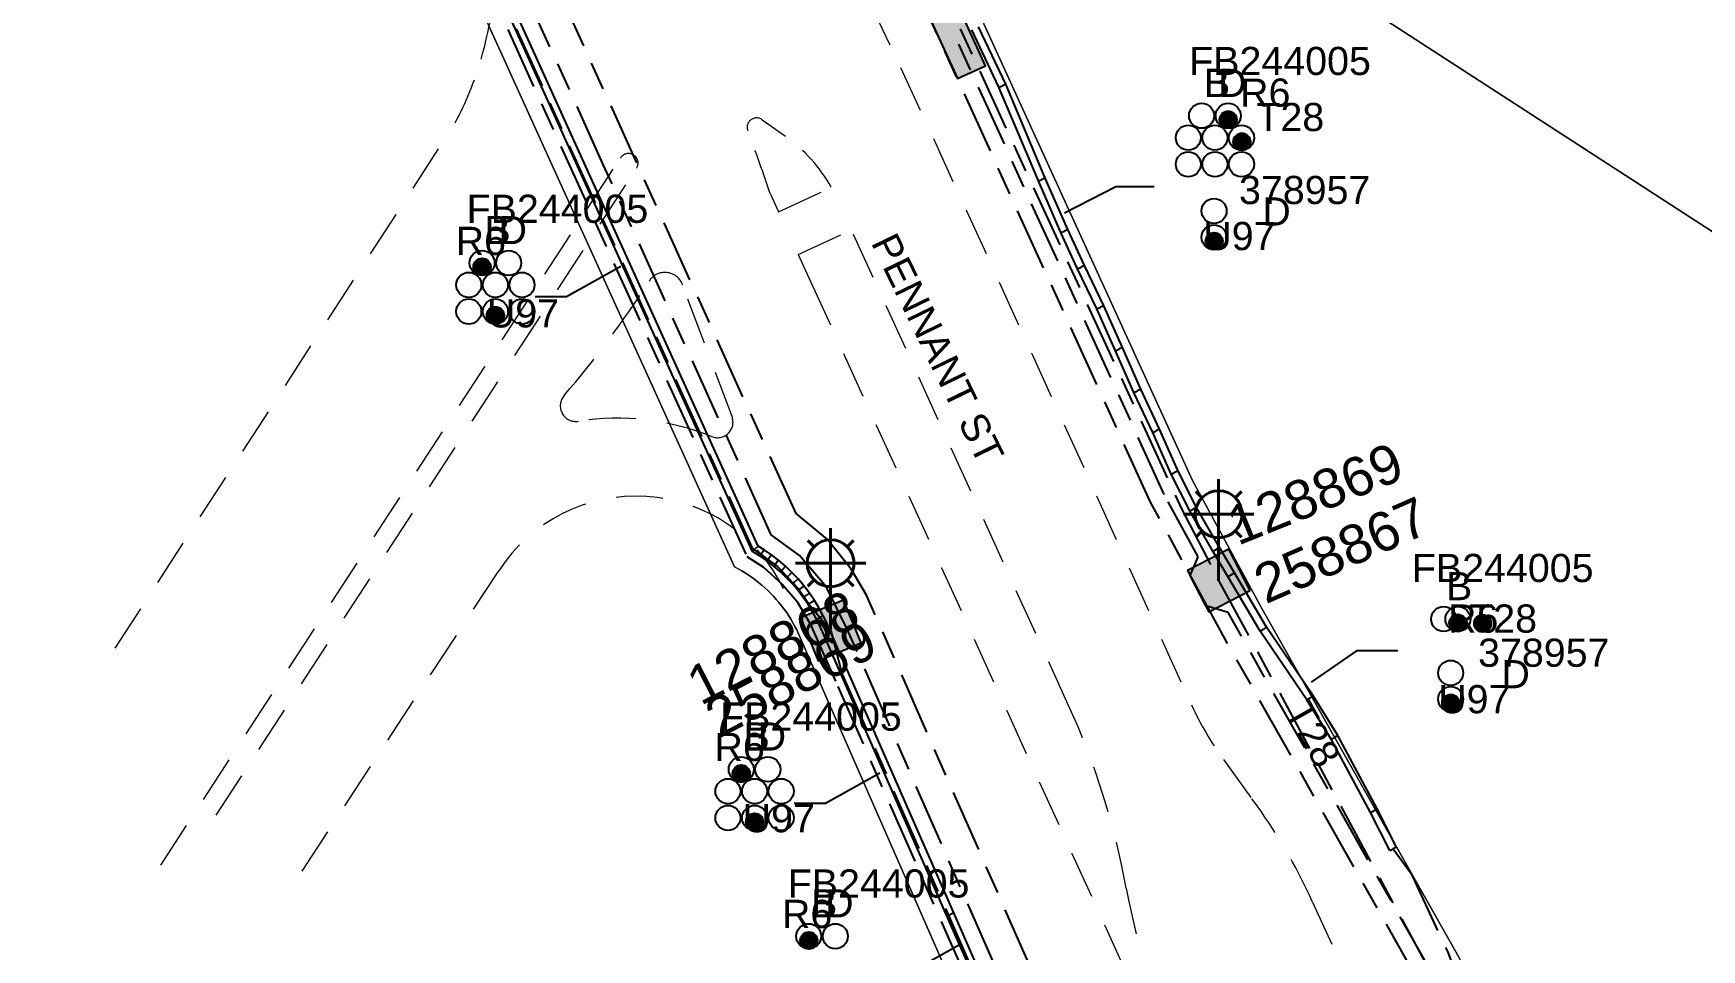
# Model space of a CAD drawing. Header units: metres. Extents: x 314728 to 315901, y 6265229 to 6266735.
# Drawn here: x 315415.1 to 315521.6, y 6266039.6 to 6266098.2 of the extents above; entities that cross this region are included whole.
import ezdxf
from ezdxf.enums import TextEntityAlignment as Align

# ---------------------------------------------------------------- set-up
doc = ezdxf.new("R2010")
doc.units = ezdxf.units.M
doc.linetypes.add('Cable Exist UG', pattern=[8.2, 4, -1.2, 1.8, -1.2])
doc.linetypes.add('Dash', pattern=[5, 3, -2])
doc.layers.get('0').update_dxf_attribs({"color": 6})
for name, color, linetype, lineweight in [('Cadastre Developer_SP_EXT', 250, 'Continuous', 5), ('Cadastre Land Parcels_SP_EXT', 250, 'Continuous', 5), ('Cadastre Roads_SP_EXT', 250, 'Continuous', 5)]:
    doc.layers.add(name, color=color, linetype=linetype, lineweight=lineweight)
for name, color, linetype in [('Duct_SP_EXT', 7, 'Continuous'), ('Equip_SP_SL_EXT', 7, 'Continuous'), ('Mains_HV_EXT', 7, 'Continuous'), ('Mains_LV_EXT', 7, 'Continuous'), ('Mains_SL_EXT', 7, 'Continuous'), ('SupportsUG_SP_LV_EXT', 7, 'Continuous'), ('SupportsUG_SP_LV_SL_EXT', 7, 'Continuous'), ('Trench_SP_EXT', 7, 'Continuous')]:
    doc.layers.add(name, color=color, linetype=linetype)
doc.styles.add('COLUMN_LABEL', font='arial.ttf')
doc.styles.add('iecARIAL', font='arial.ttf', dxfattribs={"height": 2})
doc.styles.add('POLE_LABEL', font='arial.ttf')
doc.styles.get("Standard").update_dxf_attribs({"font": 'arial.ttf'})

# ---------------------------------------------------------------- blocks, each defined once
blk = doc.blocks.new('COLUMN_EXT')
blk.add_hatch(color=256).paths.add_polyline_path([(-1.49, 1.48), (-1.49, -1.49), (1.48, -1.49), (1.48, 1.48)])
blk.add_lwpolyline([(-1.49, -1.49), (1.48, -1.49), (1.48, 1.48), (-1.49, 1.48)], close=True)
for tag, height, style, flags, p in [('ASSET_NUM', 2.5, 'COLUMN_LABEL', 8, (2, 2)), ('STRUCTURE_PLANT_NUMBER', 0.2, 'POLE_LABEL', 9, (1.81, 0.03)), ('STREET_CODE', 0.2, 'COLUMN_LABEL', 9, (1.81, -0.2))]:
    blk.add_attdef(tag, text='', height=height, dxfattribs=dict(style=style, flags=flags)).set_placement(p, align=Align.MIDDLE_LEFT)
at = {"flags": 9}
for tag, p in [('COLUMN_TYPE', (1.81, -0.4)), ('OWNED_BY', (1.81, -0.6)), ('STATE', (1.81, -0.8)), ('USAGE', (1.81, -1)), ('STREETNAME', (1.81, -1.6)), ('SUBURB', (1.81, -1.8)), ('LEGEND', (1.81, -1.2)), ('LOCATION', (1.81, -1.4)), ('NOTES', (1.81, -2))]:
    blk.add_attdef(tag, text='', height=0.2, dxfattribs=at).set_placement(p, align=Align.MIDDLE_LEFT)
at = {"flags": 1}
blk.add_attdef('Z', (1.81, -2.35), '', height=0.2, dxfattribs=at)
blk = doc.blocks.new('PILLAR_EXT')
blk.add_hatch(color=256).paths.add_polyline_path([(-2.475, 0.99), (-2.475, -0.99), (2.475, -0.99), (2.475, 0.99)])
blk.add_lwpolyline([(-2.475, -0.99), (2.475, -0.99), (2.475, 0.99), (-2.475, 0.99)], close=True)
at = {"style": 'iecARIAL', "flags": 8}
blk.add_attdef('ASSET_NUM', (1.5, 3.5), '', height=2.5, dxfattribs=at)
for tag, p, flags in [('OWNED_BY', (0, -0.2), 9), ('STATE', (0, -0.4), 9), ('SUPPORT_TYPE', (0, -0.6), 9), ('USAGE', (0, -0.8), 9), ('LEGEND', (0, -1), 9), ('LOCATION', (0, -1.2), 9), ('STREETNAME', (0, -1.8), 9), ('SUBURB', (0, -2), 1), ('NOTES', (0, -1.4), 9), ('PARENT', (0, -1.6), 9)]:
    blk.add_attdef(tag, p, '', height=0.2, dxfattribs=dict(flags=flags))
blk = doc.blocks.new('DUCT_EXT')
blk.add_circle((0, 0.8), 0.8)
at = {"flags": 1}
blk.add_attdef('Z', (0, 0), '', height=0.2, dxfattribs=at)
at = {"flags": 9}
for tag, p in [('DUCT_CODE', (0, 0)), ('XSECT_TYPE', (0, -0.2)), ('STATE', (0, -0.6)), ('FB_REFERENCE', (0, -0.4)), ('NOTES', (0, -0.8))]:
    blk.add_attdef(tag, text='', height=0.2, dxfattribs=at).set_placement(p, align=Align.MIDDLE_LEFT)
blk = doc.blocks.new('SL_LANTERN_EXT')
at = {"lineweight": 40}
for p, q in [((0, 1.97), (0, 6.47)), ((-1.46, 5.68), (-1.06, 5.28)), ((1.46, 5.68), (1.06, 5.28)), ((-2.25, 4.22), (2.25, 4.22)), ((-1.46, 2.76), (-1.06, 3.16)), ((0, 0), (0, 2.72)), ((1.46, 2.76), (1.06, 3.16))]:
    blk.add_line(p, q, dxfattribs=at)
blk.add_circle((0, 4.22), 1.5, dxfattribs=at)
at = {"style": 'iecARIAL', "flags": 8}
blk.add_attdef('ASSET_NUM', (1.5, 1.5), '', height=2.5, dxfattribs=at)
for tag, p, height, flags in [('CONSTRUCTED_VOLTAGE', (0.98, -0.65), 0.2, 9), ('CONTROL_TYPE', (0.98, -0.85), 0.2, 9), ('LANTERN_PURPOSE', (0.98, -1.05), 0.2, 9), ('LANTERN_TYPE', (0.98, -1.25), 0.2, 9), ('LNUMBER', (2.18, -3.25), 2.5, 8), ('OPERATING_VOLTAGE', (0.98, -1.65), 0.2, 9), ('ORIENTATION', (0.98, -1.85), 0.2, 9), ('OWNED_BY', (0.98, -2.05), 0.2, 9), ('STATE', (0.98, -2.25), 0.2, 9), ('NO_PHASES', (0.98, -1.45), 0.2, 9), ('USAGE', (0.98, -2.45), 0.2, 9), ('CEXIST', (0.98, -2.65), 0.2, 9), ('CNEW', (0.98, -2.85), 0.2, 9), ('CNUMBER', (0.98, -3.05), 0.2, 9), ('CREMOVE', (0.98, -3.25), 0.2, 9), ('CREPLACE', (0.98, -3.45), 0.2, 9), ('LKINGHEIGHT', (0.98, -3.65), 0.2, 9), ('LBRACKET', (0.98, -3.85), 0.2, 9), ('LBRACKETVOCAB', (0.98, -4.05), 0.2, 9), ('LCATEGORY', (0.98, -4.25), 0.2, 9), ('LCHARGE1', (0.98, -4.45), 0.2, 9), ('LCHARGE1PERCENT', (0.98, -4.65), 0.2, 9), ('LCHARGE2', (0.98, -4.85), 0.2, 9), ('LCHARGE2PERCENT', (0.98, -5.05), 0.2, 9), ('LCHARGE3', (0.98, -5.25), 0.2, 9), ('LCHARGE3PERCENT', (0.98, -5.45), 0.2, 9), ('LEXIST', (0.98, -5.65), 0.2, 9), ('LLAMP', (0.98, -5.85), 0.2, 9), ('LLAMPVOCAB', (0.98, -6.05), 0.2, 9), ('LMAST', (0.98, -6.25), 0.2, 9), ('LMASTVOCAB', (0.98, -6.45), 0.2, 9), ('LNEW', (0.98, -6.65), 0.2, 9), ('LANTNUMBER', (0.98, -6.85), 0.2, 9), ('LOUTREACH', (0.98, -7.25), 0.2, 9), ('LOUTREACHVOCAB', (0.98, -7.45), 0.2, 9), ('LRATECODE', (0.98, -7.65), 0.2, 9), ('LREMOVE', (0.98, -7.85), 0.2, 9), ('LREPLACE', (0.98, -8.05), 0.2, 9), ('LTYPE', (0.98, -8.25), 0.2, 9), ('LTYPEVOCAB', (0.98, -8.45), 0.2, 9), ('LEGEND', (0.98, -8.65), 0.2, 9), ('STREETNAME', (0.98, -9.25), 0.2, 9), ('SUBURB', (0.98, -9.45), 0.2, 1), ('LOCATION', (0.98, -8.85), 0.2, 9), ('NOTES', (0.98, -9.05), 0.2, 9)]:
    blk.add_attdef(tag, p, '', height=height, dxfattribs=dict(flags=flags))
blk = doc.blocks.new('CABLE_LARGE_EXT')
h = blk.add_hatch(color=256)
edge = h.paths.add_edge_path()
edge.add_arc((0, 0.55), 0.55, 0, 360)
blk.add_circle((0, 0.55), 0.55)
at = {"flags": 1}
blk.add_attdef('Z', (0, 0), '', height=0.2, dxfattribs=at)
at = {"flags": 9}
for tag, p in [('COND_CODE', (0, 0)), ('STATE', (0, -0.4)), ('XSECT_SIZE', (0, -0.6)), ('FB_REFERENCE', (0, -0.2)), ('NOTES', (0, -0.8))]:
    blk.add_attdef(tag, text='', height=0.2, dxfattribs=at).set_placement(p, align=Align.MIDDLE_LEFT)

msp = doc.modelspace()

# ---------------------------------------------------------------- linework, layer by layer
at = {"layer": 'Cadastre Developer_SP_EXT', "linetype": 'Dash'}
for points in [[(315464.31, 6266108.83), (315464.59, 6266108.32), (315466.1, 6266105.17), (315466.33, 6266104.63), (315470.49, 6266095.98), (315474.7, 6266086.83), (315478.87, 6266077.71), (315483.02, 6266068.58), (315489.06, 6266055.28)], [(315420.33, 6266058.89), (315442.03, 6266092.41)], [(315461.64, 6266092.65), (315463.13, 6266091.59)], [(315423.25, 6266045.05), (315452.59, 6266090.19)], [(315426.78, 6266048.24), (315453.62, 6266089.55)], [(315462.19, 6266087.85), (315462.69, 6266086.77)], [(315462.69, 6266086.77), (315466.06, 6266088.33)], [(315463.95, 6266084.04), (315467.35, 6266085.61)], [(315481.2, 6266055.29), (315467.35, 6266085.61)], [(315463.95, 6266084.04), (315464.76, 6266082.27), (315468.93, 6266073.14), (315473.11, 6266064.03), (315477.27, 6266054.91), (315481.43, 6266045.78), (315485.59, 6266036.66), (315489.76, 6266027.56), (315493.92, 6266018.46), (315496.19, 6266013.92)], [(315459.72, 6266073.69), (315456.56, 6266082.11)], [(315432.26, 6266044.65), (315444.82, 6266063.84)], [(315491.1, 6266051.79), (315492.93, 6266049.27)], [(315496.77, 6266042.73), (315500.06, 6266035.59)]]:
    msp.add_lwpolyline(points, dxfattribs=at)
for points in [[(315443.7, 6266096.52, 0.049989), (315444.89, 6266103.42)], [(315442.05, 6266092.45, 0.050683), (315443.7, 6266096.52)], [(315461.64, 6266092.65, 0.752355), (315460.73, 6266091.94)], [(315462.19, 6266087.85, 0.01011), (315460.73, 6266091.94)], [(315466.06, 6266088.33, 0.111034), (315463.13, 6266091.59)], [(315453.43, 6266090.4, 0.422773), (315452.59, 6266090.19)], [(315453.62, 6266089.55, 0.427483), (315453.43, 6266090.4)], [(315449, 6266075.04, 0.036989), (315454.42, 6266082.34)], [(315456.56, 6266082.11, 0.62001), (315454.42, 6266082.34)], [(315449, 6266075.04, 0.703732), (315449.92, 6266073.39)], [(315458.42, 6266072.41, 0.136113), (315449.92, 6266073.39)], [(315458.42, 6266072.41, 0.654256), (315459.72, 6266073.69)], [(315444.82, 6266063.84, -0.585366), (315463.01, 6266062.69)], [(315484.9, 6266043.58, 0.061651), (315481.2, 6266055.29)], [(315489.06, 6266055.28, 0.049591), (315491.1, 6266051.79)], [(315496.77, 6266042.73, 0.055372), (315492.93, 6266049.27)], [(315484.9, 6266043.58, 0.061628), (315488.61, 6266031.87)]]:
    msp.add_lwpolyline(points, format="xyb", dxfattribs=at)
at = {"layer": 'Cadastre Land Parcels_SP_EXT', "linetype": 'Continuous'}
for points in [[(315411.57, 6266179.98), (315417.22, 6266177.29), (315422.72, 6266174.3), (315428.06, 6266171.03), (315433.22, 6266167.49), (315438.18, 6266163.68), (315442.94, 6266159.61), (315447.48, 6266155.3), (315451.79, 6266150.76), (315455.86, 6266146), (315459.67, 6266141.04), (315463.22, 6266135.88), (315466.49, 6266130.54), (315469.48, 6266125.04), (315470.75, 6266122.46), (315472.6, 6266117.79), (315498.16, 6266101.18), (315535.74, 6266076.83)], [(315479.49, 6266024.43), (315463.97, 6266059.82), (315463.97, 6266059.82), (315463.85, 6266060.06), (315463.73, 6266060.29), (315463.61, 6266060.52), (315463.48, 6266060.75), (315463.34, 6266060.97), (315463.19, 6266061.19), (315463.04, 6266061.4), (315462.88, 6266061.61), (315462.72, 6266061.81), (315462.55, 6266062.01), (315462.37, 6266062.21), (315462.19, 6266062.4), (315462, 6266062.58), (315461.81, 6266062.76), (315461.62, 6266062.93), (315461.41, 6266063.1), (315461.21, 6266063.26), (315461, 6266063.42), (315460.78, 6266063.57), (315460.56, 6266063.71), (315460.34, 6266063.84), (315460.11, 6266063.97), (315459.88, 6266064.1), (315440.94, 6266105.84)]]:
    msp.add_lwpolyline(points, dxfattribs=at)
msp.add_lwpolyline([(315535.74, 6266076.83), (315498.16, 6266101.18), (315472.6, 6266117.79), (315469.38, 6266112.87), (315489.12, 6266069.61), (315493.55, 6266061.43), (315506.14, 6266039.17), (315509.68, 6266031.7), (315514.06, 6266025.05), (315527.45, 6266026.4), (315534.52, 6266041.99), (315535.87, 6266051.48), (315535.83, 6266061.88), (315535.79, 6266069.56), (315535.74, 6266076.83)], close=True, dxfattribs=at)
at = {"layer": 'Cadastre Roads_SP_EXT', "linetype": 'Continuous'}
for points in [[(315506.14, 6266039.17), (315493.55, 6266061.43), (315489.12, 6266069.61), (315469.38, 6266112.87), (315472.6, 6266117.79), (315470.75, 6266122.46), (315469.48, 6266125.04), (315466.49, 6266130.54), (315463.22, 6266135.88), (315459.67, 6266141.04), (315455.86, 6266146), (315451.79, 6266150.76), (315447.48, 6266155.3), (315442.94, 6266159.61), (315438.18, 6266163.68), (315433.22, 6266167.49), (315433.22, 6266167.49), (315428.06, 6266171.03), (315422.72, 6266174.3), (315417.22, 6266177.29), (315411.57, 6266179.98)], [(315440.94, 6266105.84), (315459.88, 6266064.1), (315460.11, 6266063.97), (315460.34, 6266063.84), (315460.56, 6266063.71), (315460.78, 6266063.57), (315461, 6266063.42), (315461.21, 6266063.26), (315461.41, 6266063.1), (315461.62, 6266062.93), (315461.81, 6266062.76), (315462, 6266062.58), (315462.19, 6266062.4), (315462.37, 6266062.21), (315462.55, 6266062.01), (315462.72, 6266061.81), (315462.88, 6266061.61), (315463.04, 6266061.4), (315463.19, 6266061.19), (315463.34, 6266060.97), (315463.48, 6266060.75), (315463.61, 6266060.52), (315463.73, 6266060.29), (315463.85, 6266060.06), (315463.97, 6266059.82), (315479.49, 6266024.43)]]:
    msp.add_lwpolyline(points, dxfattribs=at)
at = {"layer": 'Duct_SP_EXT'}
for p, q in [((315461.02, 6266065.08), (315442.5, 6266105.91)), ((315461.4, 6266065.41), (315443, 6266105.96)), ((315476.77, 6266094.72), (315475.03, 6266098.38)), ((315477.21, 6266094.92), (315475.46, 6266098.59)), ((315476.77, 6266094.72), (315476.99, 6266094.82)), ((315479.29, 6266088.74), (315476.77, 6266094.72)), ((315477.21, 6266094.92), (315476.99, 6266094.82)), ((315479.73, 6266088.92), (315477.21, 6266094.92)), ((315479.29, 6266088.74), (315479.51, 6266088.83)), ((315480.73, 6266085.44), (315479.29, 6266088.74)), ((315479.73, 6266088.92), (315479.51, 6266088.83)), ((315481.17, 6266085.64), (315479.73, 6266088.92)), ((315480.73, 6266085.44), (315480.95, 6266085.54)), ((315481.17, 6266085.64), (315480.95, 6266085.54)), ((315482.23, 6266083.33), (315481.17, 6266085.64)), ((315481.79, 6266083.13), (315480.73, 6266085.44)), ((315481.79, 6266083.13), (315482.01, 6266083.23)), ((315483.03, 6266080.57), (315481.79, 6266083.13)), ((315482.23, 6266083.33), (315482.01, 6266083.23)), ((315483.47, 6266080.77), (315482.23, 6266083.33)), ((315483.03, 6266080.57), (315483.25, 6266080.67)), ((315484.21, 6266077.89), (315483.03, 6266080.57)), ((315483.47, 6266080.77), (315483.25, 6266080.67)), ((315484.65, 6266078.09), (315483.47, 6266080.77)), ((315484.65, 6266078.09), (315484.43, 6266077.99)), ((315485.83, 6266075.43), (315484.65, 6266078.09)), ((315484.21, 6266077.89), (315484.43, 6266077.99)), ((315485.39, 6266075.23), (315484.21, 6266077.89)), ((315485.39, 6266075.23), (315485.61, 6266075.33)), ((315486.59, 6266072.68), (315485.39, 6266075.23)), ((315485.83, 6266075.43), (315485.61, 6266075.33)), ((315487.03, 6266072.88), (315485.83, 6266075.43)), ((315486.59, 6266072.68), (315486.81, 6266072.78)), ((315487.03, 6266072.88), (315486.81, 6266072.78)), ((315488.21, 6266070.21), (315487.03, 6266072.88)), ((315487.77, 6266070.01), (315486.59, 6266072.68)), ((315487.77, 6266070.01), (315487.99, 6266070.11)), ((315488.96, 6266067.66), (315487.77, 6266070.01)), ((315488.21, 6266070.21), (315487.99, 6266070.11)), ((315489.38, 6266067.88), (315488.21, 6266070.21)), ((315488.96, 6266067.66), (315489.17, 6266067.77)), ((315490.43, 6266065.09), (315488.96, 6266067.66)), ((315489.38, 6266067.88), (315489.17, 6266067.77)), ((315490.85, 6266065.33), (315489.38, 6266067.88)), ((315461.02, 6266065.08), (315461.21, 6266065.24)), ((315461.4, 6266065.41), (315461.21, 6266065.24)), ((315461.77, 6266065.18), (315461.4, 6266065.41)), ((315490.85, 6266065.33), (315490.64, 6266065.21)), ((315491.81, 6266063.71), (315490.85, 6266065.33)), ((315461.51, 6266064.78), (315461.02, 6266065.08)), ((315461.51, 6266064.78), (315461.64, 6266064.98)), ((315461.96, 6266064.47), (315461.51, 6266064.78)), ((315461.77, 6266065.18), (315461.64, 6266064.98)), ((315462.24, 6266064.86), (315461.77, 6266065.18)), ((315461.96, 6266064.47), (315462.1, 6266064.66)), ((315462.39, 6266064.13), (315461.96, 6266064.47)), ((315462.24, 6266064.86), (315462.1, 6266064.66)), ((315462.69, 6266064.51), (315462.24, 6266064.86)), ((315462.39, 6266064.13), (315462.54, 6266064.32)), ((315462.69, 6266064.51), (315462.54, 6266064.32)), ((315463.13, 6266064.13), (315462.69, 6266064.51)), ((315490.43, 6266065.09), (315490.64, 6266065.21)), ((315491.39, 6266063.47), (315490.43, 6266065.09)), ((315462.81, 6266063.78), (315462.39, 6266064.13)), ((315462.81, 6266063.78), (315462.97, 6266063.95)), ((315463.21, 6266063.39), (315462.81, 6266063.78)), ((315463.13, 6266064.13), (315462.97, 6266063.95)), ((315463.55, 6266063.73), (315463.13, 6266064.13)), ((315463.21, 6266063.39), (315463.38, 6266063.56)), ((315463.58, 6266063), (315463.21, 6266063.39)), ((315463.55, 6266063.73), (315463.38, 6266063.56)), ((315463.94, 6266063.32), (315463.55, 6266063.73)), ((315463.58, 6266063), (315463.76, 6266063.16)), ((315463.94, 6266063.32), (315463.76, 6266063.16)), ((315464.31, 6266062.88), (315463.94, 6266063.32)), ((315491.39, 6266063.47), (315491.6, 6266063.59)), ((315491.39, 6266063.47), (315491.6, 6266063.59)), ((315493.46, 6266059.98), (315491.39, 6266063.47)), ((315491.81, 6266063.71), (315491.6, 6266063.59)), ((315491.81, 6266063.71), (315491.6, 6266063.59)), ((315493.86, 6266060.24), (315491.81, 6266063.71)), ((315463.94, 6266062.58), (315463.58, 6266063)), ((315463.94, 6266062.58), (315464.13, 6266062.73)), ((315464.27, 6266062.14), (315463.94, 6266062.58)), ((315464.31, 6266062.88), (315464.13, 6266062.73)), ((315464.27, 6266062.14), (315464.47, 6266062.28)), ((315464.58, 6266061.69), (315464.27, 6266062.14)), ((315464.66, 6266062.42), (315464.31, 6266062.88)), ((315464.66, 6266062.42), (315464.47, 6266062.28)), ((315464.98, 6266061.95), (315464.66, 6266062.42)), ((315464.58, 6266061.69), (315464.78, 6266061.82)), ((315464.87, 6266061.22), (315464.58, 6266061.69)), ((315464.98, 6266061.95), (315464.78, 6266061.82)), ((315464.87, 6266061.22), (315465.08, 6266061.34)), ((315465.13, 6266060.74), (315464.87, 6266061.22)), ((315465.28, 6266061.46), (315464.98, 6266061.95)), ((315465.28, 6266061.46), (315465.08, 6266061.34)), ((315465.55, 6266060.96), (315465.28, 6266061.46)), ((315465.13, 6266060.74), (315465.34, 6266060.85)), ((315465.31, 6266060.36), (315465.13, 6266060.74)), ((315465.31, 6266060.36), (315465.53, 6266060.46)), ((315465.6, 6266059.71), (315465.31, 6266060.36)), ((315465.55, 6266060.96), (315465.34, 6266060.85)), ((315465.75, 6266060.56), (315465.53, 6266060.46)), ((315465.75, 6266060.56), (315465.55, 6266060.96)), ((315466.04, 6266059.9), (315465.75, 6266060.56)), ((315493.46, 6266059.98), (315493.66, 6266060.11)), ((315496.44, 6266055.6), (315493.46, 6266059.98)), ((315493.86, 6266060.24), (315493.66, 6266060.11)), ((315496.84, 6266055.86), (315493.86, 6266060.24)), ((315465.6, 6266059.71), (315465.82, 6266059.8)), ((315465.6, 6266059.71), (315465.82, 6266059.8)), ((315473.45, 6266041.81), (315465.6, 6266059.71)), ((315466.04, 6266059.9), (315465.82, 6266059.8)), ((315466.04, 6266059.9), (315465.82, 6266059.8)), ((315473.89, 6266042), (315466.04, 6266059.9)), ((315496.44, 6266055.6), (315496.64, 6266055.73)), ((315496.84, 6266055.86), (315496.64, 6266055.73)), ((315498.41, 6266053.32), (315496.84, 6266055.86)), ((315497.99, 6266053.08), (315496.44, 6266055.6)), ((315497.99, 6266053.08), (315498.2, 6266053.2)), ((315500.5, 6266048.41), (315497.99, 6266053.08)), ((315498.41, 6266053.32), (315498.2, 6266053.2)), ((315500.92, 6266048.63), (315498.41, 6266053.32)), ((315500.5, 6266048.41), (315500.71, 6266048.52)), ((315501.73, 6266045.97), (315500.5, 6266048.41)), ((315500.92, 6266048.63), (315500.71, 6266048.52)), ((315502.15, 6266046.19), (315500.92, 6266048.63)), ((315501.73, 6266045.97), (315501.94, 6266046.08)), ((315502.15, 6266046.19), (315501.94, 6266046.08)), ((315473.45, 6266041.81), (315473.67, 6266041.9)), ((315473.45, 6266041.81), (315473.67, 6266041.9)), ((315475.1, 6266038.06), (315473.45, 6266041.81)), ((315473.89, 6266042), (315473.67, 6266041.9)), ((315473.89, 6266042), (315473.67, 6266041.9)), ((315475.53, 6266038.25), (315473.89, 6266042))]:
    msp.add_line(p, q, dxfattribs=at)
for points in [[(315486.68, 6266088.37), (315484.24, 6266088.37), (315480.96, 6266086.67)], [(315447.14, 6266081.35), (315449.15, 6266081.35), (315452.61, 6266083.29)], [(315502.24, 6266058.73), (315499.61, 6266058.73), (315496.7, 6266056.73)], [(315463.69, 6266049), (315465.69, 6266049), (315469.16, 6266050.94)], [(315467.55, 6266038.05), (315468.83, 6266038.05), (315470.84, 6266038.05), (315474.3, 6266039.99)]]:
    msp.add_lwpolyline(points, dxfattribs=at)
at = {"layer": 'Mains_HV_EXT', "linetype": 'Cable Exist UG'}
for points in [[(315503.48, 6266037.79), (315490.93, 6266059.98), (315486.43, 6266068.27), (315467.44, 6266109.9), (315465.96, 6266113.13), (315469.24, 6266118.13), (315468.01, 6266121.24), (315466.81, 6266123.66), (315463.89, 6266129.04), (315460.7, 6266134.25), (315457.24, 6266139.28), (315453.53, 6266144.11), (315449.56, 6266148.76), (315445.36, 6266153.18), (315440.94, 6266157.38), (315436.29, 6266161.34), (315431.45, 6266165.06), (315426.42, 6266168.51), (315421.22, 6266171.7), (315415.85, 6266174.61), (315410.35, 6266177.24)], [(315386.02, 6266161.37), (315391.52, 6266159.47), (315399.36, 6266156.18), (315408.53, 6266151.14), (315413.52, 6266147.76), (315421.07, 6266141.59), (315427.19, 6266135.48), (315431.94, 6266130.15), (315438.13, 6266121.49), (315441.37, 6266116.23), (315442.74, 6266113.28), (315442.97, 6266112), (315442.98, 6266110.51), (315442.63, 6266108.62), (315442.01, 6266105.87), (315460.67, 6266064.75), (315461.74, 6266064.08), (315462.95, 6266062.96), (315463.85, 6266061.89), (315464.72, 6266060.45), (315466.48, 6266056.46), (315481.16, 6266023.05)], [(315485.4, 6266023.52), (315468.31, 6266062.29), (315467.33, 6266063.95), (315465.8, 6266065.86), (315463.81, 6266067.49), (315446.22, 6266106.26), (315446.41, 6266106.81), (315447.05, 6266110.18), (315446.85, 6266113.34), (315445.97, 6266116.11), (315444.84, 6266118.31), (315438.26, 6266128.34), (315433.89, 6266133.91), (315428.62, 6266139.79), (315424.28, 6266144.14), (315418.42, 6266149.06), (315412.43, 6266153.41)], [(315482.98, 6266023.88), (315467.08, 6266060.12), (315465.75, 6266062.79), (315464.03, 6266064.81), (315462.23, 6266066.14), (315451.48, 6266089.84), (315444.12, 6266106.06), (315444.93, 6266109.64), (315444.79, 6266113.32), (315443.65, 6266116.29), (315439.64, 6266122.8), (315435.6, 6266128.42), (315430.09, 6266135.18), (315425.65, 6266140), (315418.45, 6266146.35), (315412.21, 6266151.09)]]:
    msp.add_lwpolyline(points, dxfattribs=at)
at = {"layer": 'Mains_LV_EXT', "linetype": 'Cable Exist UG'}
msp.add_lwpolyline([(315518.85, 6266023.52), (315516.23, 6266023.26), (315516.23, 6266023.26), (315514.03, 6266023.04), (315511.97, 6266022.15), (315510.57, 6266024.38), (315511.27, 6266025.65), (315507.93, 6266030.72), (315504.37, 6266038.25), (315491.4, 6266061.18), (315489.98, 6266061.6), (315488.98, 6266063.55), (315489.49, 6266064.73), (315487.33, 6266068.72), (315473.99, 6266097.94)], dxfattribs=at)
at = {"layer": 'Mains_SL_EXT', "linetype": 'Cable Exist UG'}
for points in [[(315439.67, 6266120.9), (315440.34, 6266118.86), (315442.04, 6266116.04), (315442.82, 6266114.57), (315443.39, 6266112.87), (315443.58, 6266111.05), (315443.19, 6266108.61), (315442.54, 6266105.91), (315461.01, 6266065.28), (315462.63, 6266064.11), (315463.96, 6266062.69), (315464.66, 6266061.66), (315466.04, 6266060.03)], [(315466.25, 6266117.18), (315468.67, 6266110.63), (315488.43, 6266067.79), (315490.8, 6266063.23)], [(315490.8, 6266063.23), (315508.48, 6266030.52), (315512.43, 6266024.05)], [(315466.04, 6266060.03), (315466.74, 6266057.28), (315482.34, 6266021.84), (315487.22, 6266013.5), (315489.04, 6266011.69)]]:
    msp.add_lwpolyline(points, dxfattribs=at)
at = {"layer": 'Trench_SP_EXT', "linetype": 'Cable Exist UG'}
msp.add_lwpolyline([(315501.94, 6266046.08), (315503.09, 6266044.5), (315505.43, 6266039.48), (315506.31, 6266037.13)], dxfattribs=at)

# ---------------------------------------------------------------- block references
at = {"layer": 'Duct_SP_EXT'}
for name, p in [('DUCT_EXT', (315489.71, 6266092.1)), ('DUCT_EXT', (315491.41, 6266092.1)), ('CABLE_LARGE_EXT', (315491.41, 6266092.1)), ('DUCT_EXT', (315488.86, 6266090.7)), ('DUCT_EXT', (315490.56, 6266090.7)), ('DUCT_EXT', (315492.26, 6266090.7)), ('CABLE_LARGE_EXT', (315492.28, 6266090.69)), ('DUCT_EXT', (315488.86, 6266089)), ('DUCT_EXT', (315490.56, 6266089)), ('DUCT_EXT', (315492.26, 6266089)), ('DUCT_EXT', (315490.51, 6266086.02)), ('DUCT_EXT', (315490.51, 6266084.34)), ('CABLE_LARGE_EXT', (315490.51, 6266084.34)), ('DUCT_EXT', (315443.76, 6266082.7)), ('CABLE_LARGE_EXT', (315443.76, 6266082.7)), ('DUCT_EXT', (315445.46, 6266082.7)), ('DUCT_EXT', (315442.91, 6266081.3)), ('DUCT_EXT', (315444.61, 6266081.3)), ('DUCT_EXT', (315446.31, 6266081.3)), ('DUCT_EXT', (315442.91, 6266079.6)), ('DUCT_EXT', (315444.61, 6266079.6)), ('CABLE_LARGE_EXT', (315444.61, 6266079.6)), ('DUCT_EXT', (315446.31, 6266079.6)), ('DUCT_EXT', (315505.17, 6266059.96)), ('DUCT_EXT', (315506.08, 6266059.96)), ('CABLE_LARGE_EXT', (315506.08, 6266059.96)), ('CABLE_LARGE_EXT', (315507.66, 6266059.93)), ('DUCT_EXT', (315505.62, 6266056.52)), ('DUCT_EXT', (315505.62, 6266054.85)), ('CABLE_LARGE_EXT', (315505.62, 6266054.85)), ('DUCT_EXT', (315460.31, 6266050.36)), ('CABLE_LARGE_EXT', (315460.31, 6266050.34)), ('DUCT_EXT', (315462.01, 6266050.36)), ('DUCT_EXT', (315459.46, 6266048.96)), ('DUCT_EXT', (315461.16, 6266048.96)), ('DUCT_EXT', (315462.86, 6266048.96)), ('DUCT_EXT', (315459.46, 6266047.26)), ('DUCT_EXT', (315461.16, 6266047.26)), ('CABLE_LARGE_EXT', (315461.16, 6266047.26)), ('DUCT_EXT', (315462.86, 6266047.26)), ('DUCT_EXT', (315464.62, 6266039.7)), ('CABLE_LARGE_EXT', (315464.63, 6266039.68)), ('DUCT_EXT', (315466.32, 6266039.7))]:
    msp.add_blockref(name, p, dxfattribs=at)
at = {"layer": 'Equip_SP_SL_EXT'}
ref = msp.add_blockref('SL_LANTERN_EXT', (315490.8, 6266063.23), dxfattribs=at)
ref.add_attrib('ASSET_NUM', '128869', dxfattribs={"layer": '0', "height": 2.5, "rotation": 22.0089, "style": 'iecARIAL'}).set_placement((315492.3, 6266064.73), align=Align.BOTTOM_LEFT)
ref = msp.add_blockref('SL_LANTERN_EXT', (315466.02, 6266060.1), dxfattribs=at)
ref.add_attrib('ASSET_NUM', '128868', dxfattribs={"layer": '0', "height": 2.5, "rotation": 27.0109, "style": 'iecARIAL'}).set_placement((315467.52, 6266061.6), align=Align.MIDDLE_RIGHT)
at = {"layer": 'SupportsUG_SP_LV_EXT'}
ref = msp.add_blockref('PILLAR_EXT', (315473.99, 6266097.94), dxfattribs=dict(at, rotation=294.5238357996556))
ref.add_attrib('ASSET_NUM', '123880', dxfattribs={"layer": '0', "height": 2.5, "rotation": 25.215, "style": 'iecARIAL'}).set_placement((315475.49, 6266101.44), align=Align.MIDDLE_LEFT)
at = {"layer": 'SupportsUG_SP_LV_SL_EXT'}
ref = msp.add_blockref('COLUMN_EXT', (315490.8, 6266063.23), dxfattribs=dict(at, rotation=117.2693403296558))
ref.add_attrib('ASSET_NUM', '258867', dxfattribs={"layer": '0', "height": 2.5, "rotation": 23.6547, "style": 'COLUMN_LABEL'}).set_placement((315492.8, 6266063.98), align=Align.TOP_LEFT)
ref = msp.add_blockref('COLUMN_EXT', (315466.04, 6266060.03), dxfattribs=dict(at, rotation=292.5409587419288))
ref.add_attrib('ASSET_NUM', '258869', dxfattribs={"layer": '0', "height": 2.5, "rotation": 27.8701, "style": 'COLUMN_LABEL'}).set_placement((315468.04, 6266060.78), align=Align.TOP_RIGHT)

# ---------------------------------------------------------------- texts
at = {"layer": 'Cadastre Roads_SP_EXT'}
msp.add_text('PENNANT ST', height=1.8, rotation=295.9075, dxfattribs=at).set_placement((315468.57, 6266084.8))
at = {"layer": 'Duct_SP_EXT'}
for s, p in [('FB244005', (315488.92, 6266095.5)), ('B', (315489.86, 6266094.1)), ('D', (315490.76, 6266094.1)), ('R6', (315492.17, 6266093.48)), ('T28', (315493.21, 6266091.92)), ('378957', (315492.1, 6266087.26)), ('FB244005', (315442.77, 6266086.06)), ('D', (315493.59, 6266085.89)), ('R6', (315442.07, 6266084.01)), ('B', (315443.91, 6266084.7)), ('D', (315444.81, 6266084.7)), ('U97', (315489.82, 6266084.32)), ('U97', (315444.06, 6266079.38)), ('FB244005', (315503.14, 6266063.12)), ('B', (315505.32, 6266061.96)), ('R6', (315505.45, 6266059.89)), ('T28', (315506.8, 6266059.89)), ('378957', (315507.37, 6266057.71)), ('D', (315508.86, 6266056.34)), ('U97', (315504.82, 6266054.74)), ('FB244005', (315458.96, 6266053.63)), ('R6', (315458.6, 6266051.69)), ('B', (315460.46, 6266052.36)), ('D', (315461.36, 6266052.36)), ('U97', (315460.4, 6266047.14)), ('FB244005', (315463.28, 6266042.97)), ('B', (315464.77, 6266041.7)), ('D', (315465.67, 6266041.7)), ('R6', (315462.91, 6266041.03))]:
    msp.add_text(s, height=1.8, dxfattribs=at).set_placement(p)
at = {"layer": 'Mains_LV_EXT'}
msp.add_text('T28', height=1.8, rotation=299.4952, dxfattribs=at).set_placement((315494.97, 6266054.87))

doc.saveas('drawing.dxf')
